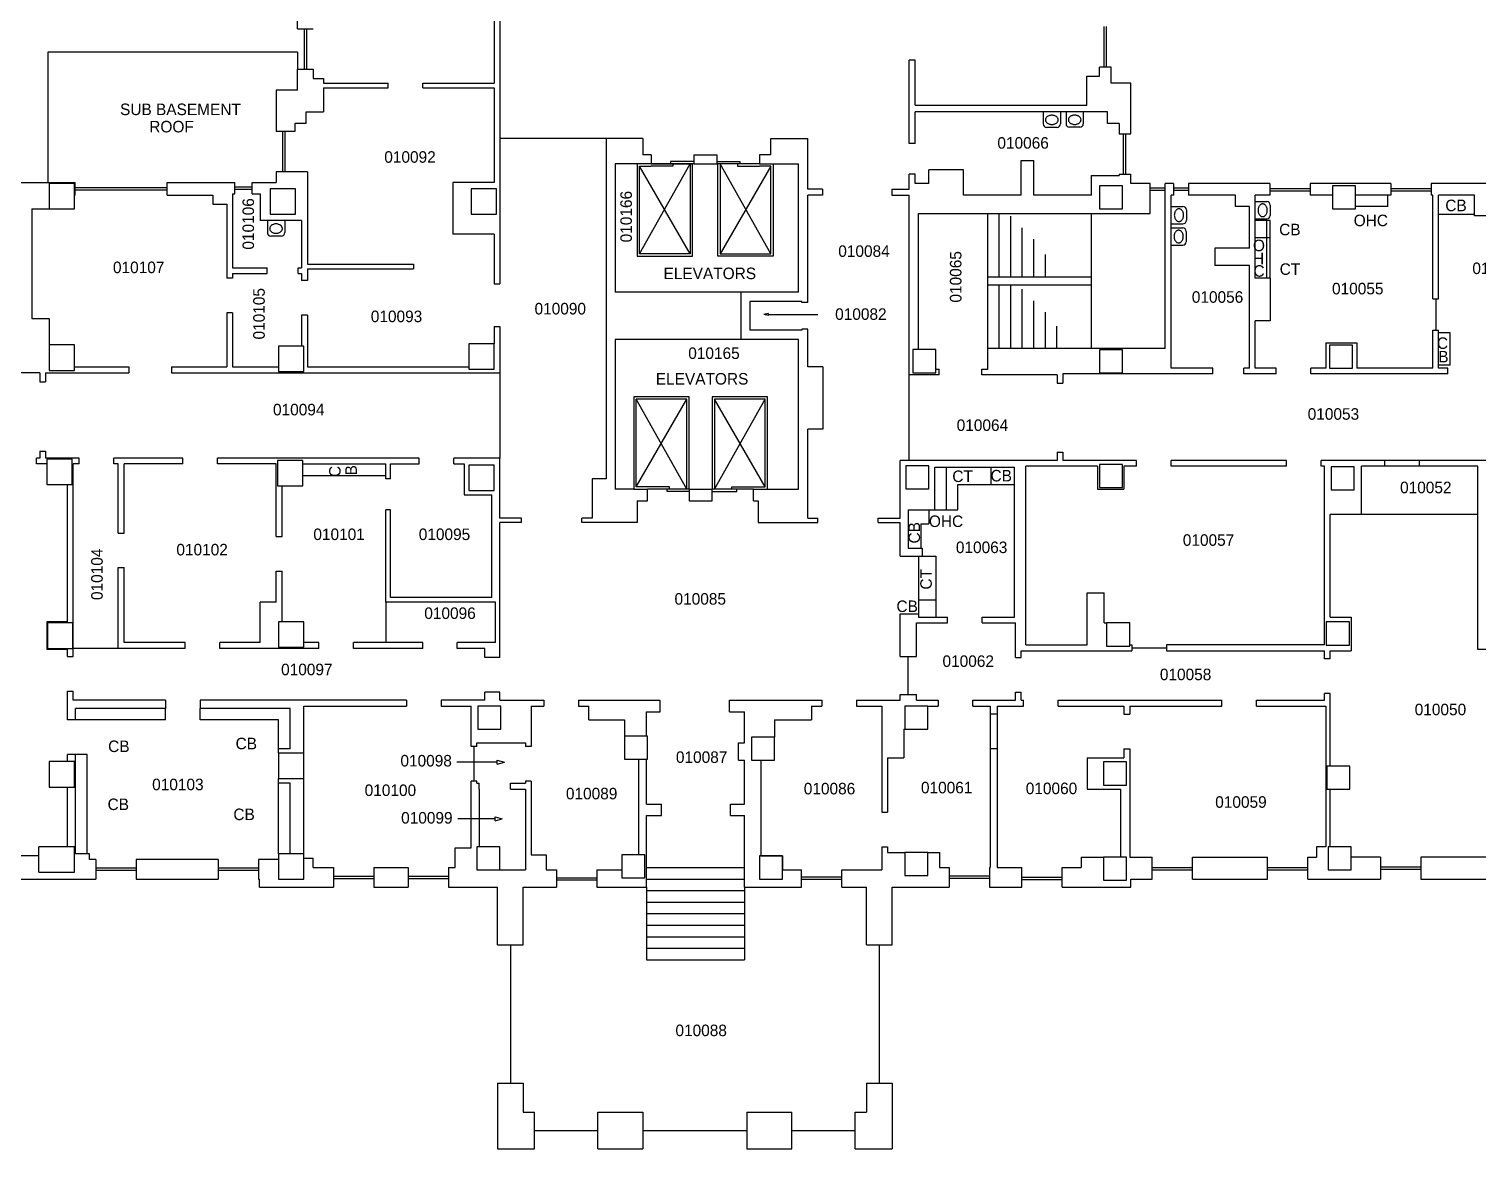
# Model space of a CAD drawing. Extents: x -572 to 188, y -99 to 441.
# Drawn here: x -267.4 to -141.7, y 94.3 to 191.4 of the extents above; entities that cross this region are included whole.
import ezdxf
from ezdxf.enums import TextEntityAlignment as Align

# ---------------------------------------------------------------- set-up
doc = ezdxf.new("R2010")
doc.units = 0
doc.linetypes.add('HIDDEN', pattern=[0])
for name, color, linetype in [('1', 7, 'CONTINUOUS'), ('15', 7, 'CONTINUOUS'), ('2', 7, 'CONTINUOUS'), ('25', 7, 'CONTINUOUS'), ('26', 7, 'CONTINUOUS'), ('27', 7, 'CONTINUOUS'), ('28', 7, 'CONTINUOUS'), ('3', 7, 'CONTINUOUS'), ('4', 7, 'CONTINUOUS'), ('61', 7, 'CONTINUOUS')]:
    doc.layers.add(name, color=color, linetype=linetype)

msp = doc.modelspace()

# ---------------------------------------------------------------- linework, layer by layer
at = {"layer": '1', "color": 0, "linetype": 'CONTINUOUS'}
for p, q in [((-244.09, 191.36), (-244.09, 194.7)), ((-244.09, 191.36), (-242.73, 191.36)), ((-244.09, 187.86), (-242.73, 187.86)), ((-244.09, 186.06), (-244.09, 187.86)), ((-242.73, 187.86), (-242.73, 187.06)), ((-175.63, 187.26), (-174.53, 187.26)), ((-175.63, 184.76), (-175.63, 187.26)), ((-174.53, 187.26), (-174.53, 188.06)), ((-173.53, 188.06), (-174.53, 188.06)), ((-173.53, 186.66), (-173.53, 188.06)), ((-244.09, 186.06), (-245.93, 186.06)), ((-245.93, 186.06), (-245.93, 182.46)), ((-171.83, 186.66), (-173.53, 186.66)), ((-171.83, 182.26), (-171.83, 186.66)), ((-243.33, 183.16), (-243.33, 184.16)), ((-173.83, 184.16), (-175.63, 184.16)), ((-173.83, 183.16), (-173.83, 184.16)), ((-244.33, 182.46), (-245.93, 182.46)), ((-244.33, 183.16), (-244.33, 182.46)), ((-243.33, 183.16), (-244.33, 183.16)), ((-172.83, 183.16), (-173.83, 183.16)), ((-172.83, 183.16), (-172.83, 182.26)), ((-172.83, 182.26), (-171.83, 182.26)), ((-244.93, 178.96), (-245.93, 178.96)), ((-245.93, 178.96), (-245.93, 178.06)), ((-172.83, 178.76), (-171.83, 178.76)), ((-172.83, 178.76), (-172.83, 178.66)), ((-171.83, 177.96), (-171.83, 178.76)), ((-268.38, 178.06), (-263.38, 178.06)), ((-263.38, 176.96), (-263.38, 178.06)), ((-255.38, 176.96), (-255.38, 178.06)), ((-255.38, 178.06), (-249.53, 178.06)), ((-249.53, 177.06), (-249.53, 178.06)), ((-248.03, 177.06), (-248.03, 178.06)), ((-248.03, 178.06), (-245.93, 178.06)), ((-170.13, 177.96), (-171.83, 177.96)), ((-170.13, 175.36), (-170.13, 177.96)), ((-168.83, 176.96), (-168.83, 177.96)), ((-168.13, 177.96), (-168.83, 177.96)), ((-168.13, 177.96), (-168.13, 176.96)), ((-166.83, 177.96), (-166.83, 176.96)), ((-159.78, 177.96), (-166.83, 177.96)), ((-159.78, 177.96), (-159.78, 176.96)), ((-156.28, 177.96), (-156.28, 176.96)), ((-149.28, 177.96), (-156.28, 177.96)), ((-149.28, 177.96), (-149.28, 176.96)), ((-145.78, 177.96), (-145.78, 176.96)), ((-139.03, 177.96), (-145.78, 177.96)), ((-263.43, 176.96), (-263.38, 176.96)), ((-255.38, 176.96), (-251.43, 176.96)), ((-249.73, 177.06), (-249.53, 177.06)), ((-248.03, 177.06), (-247.33, 177.06)), ((-168.13, 176.96), (-168.33, 176.96)), ((-162.73, 176.96), (-166.83, 176.96)), ((-159.78, 176.96), (-161.03, 176.96)), ((-154.33, 176.96), (-156.28, 176.96)), ((-149.28, 176.96), (-152.33, 176.96)), ((-145.63, 176.96), (-145.78, 176.96)), ((-142.03, 176.96), (-145.13, 176.96)), ((-172.83, 175.36), (-170.13, 175.36)), ((-214.53, 124.16), (-214.53, 119.76)), ((-213.83, 124.16), (-212.53, 124.16)), ((-213.83, 123.16), (-212.53, 123.16)), ((-213.83, 116.96), (-213.83, 123.16)), ((-212.53, 123.16), (-212.53, 124.16)), ((-206.53, 124.16), (-205.33, 124.16)), ((-206.53, 123.16), (-206.53, 124.16)), ((-206.53, 123.16), (-205.33, 123.16)), ((-205.33, 116.96), (-205.33, 123.16)), ((-203.92, 124.16), (-203.92, 119.66)), ((-266.53, 119.66), (-268.28, 119.66)), ((-262.13, 119.86), (-263.33, 119.86)), ((-262.13, 119.36), (-262.13, 119.86)), ((-243.53, 119.46), (-242.73, 119.46)), ((-242.73, 118.66), (-242.73, 119.46)), ((-176.12, 119.56), (-174.2, 119.56)), ((-176.12, 119.56), (-176.12, 118.66)), ((-171.92, 119.56), (-169.97, 119.56)), ((-169.97, 117.66), (-169.97, 119.56)), ((-166.47, 119.56), (-159.97, 119.56)), ((-166.47, 117.66), (-166.47, 119.56)), ((-159.97, 117.66), (-159.97, 119.56)), ((-156.47, 119.56), (-155.72, 119.56)), ((-156.47, 117.66), (-156.47, 119.56)), ((-150.17, 119.56), (-152.72, 119.56)), ((-150.17, 119.56), (-150.17, 117.66)), ((-146.67, 119.56), (-146.67, 117.66)), ((-140.17, 119.56), (-146.67, 119.56)), ((-261.58, 119.36), (-262.13, 119.36)), ((-261.58, 119.36), (-261.58, 117.66)), ((-250.98, 119.36), (-258.08, 119.36)), ((-258.08, 119.36), (-258.08, 117.66)), ((-250.98, 119.36), (-250.98, 117.66)), ((-245.73, 119.36), (-247.48, 119.36)), ((-247.48, 119.36), (-247.48, 117.66)), ((-242.73, 118.66), (-240.98, 118.66)), ((-240.98, 118.66), (-240.98, 116.96)), ((-237.48, 118.66), (-237.48, 116.96)), ((-237.48, 118.66), (-234.48, 118.66)), ((-234.48, 118.66), (-234.48, 116.96)), ((-230.98, 118.66), (-230.98, 116.96)), ((-230.98, 118.66), (-230.43, 118.66)), ((-226.53, 118.46), (-224.33, 118.46)), ((-222.53, 118.46), (-221.62, 118.46)), ((-221.62, 118.46), (-221.62, 116.96)), ((-218.12, 118.46), (-215.96, 118.46)), ((-218.12, 118.46), (-218.12, 116.96)), ((-202.02, 118.46), (-200.38, 118.46)), ((-200.38, 116.96), (-200.38, 118.46)), ((-196.88, 118.46), (-193.42, 118.46)), ((-196.88, 116.96), (-196.88, 118.46)), ((-187.58, 118.66), (-187.58, 116.96)), ((-184.08, 118.66), (-184.08, 116.96)), ((-184.08, 118.66), (-184.02, 118.66)), ((-183.42, 118.66), (-181.27, 118.66)), ((-181.27, 116.96), (-181.27, 118.66)), ((-177.77, 116.96), (-177.77, 118.66)), ((-177.77, 118.66), (-176.12, 118.66)), ((-268.28, 117.66), (-261.58, 117.66)), ((-258.08, 117.66), (-250.98, 117.66)), ((-247.48, 117.66), (-247.38, 117.66)), ((-247.38, 116.96), (-247.38, 117.66)), ((-247.38, 116.96), (-240.98, 116.96)), ((-237.48, 116.96), (-234.48, 116.96)), ((-230.98, 116.96), (-226.73, 116.96)), ((-224.53, 116.96), (-221.62, 116.96)), ((-218.12, 116.96), (-213.83, 116.96)), ((-205.33, 116.96), (-200.38, 116.96)), ((-196.88, 116.96), (-194.73, 116.96)), ((-192.53, 116.96), (-187.58, 116.96)), ((-184.08, 116.96), (-181.27, 116.96)), ((-177.77, 116.96), (-171.83, 116.96)), ((-171.83, 116.96), (-171.83, 117.66)), ((-171.83, 117.66), (-169.97, 117.66)), ((-166.47, 117.66), (-159.97, 117.66)), ((-156.47, 117.66), (-150.17, 117.66)), ((-146.67, 117.66), (-140.17, 117.66))]:
    msp.add_line(p, q, dxfattribs=at)
at = {"layer": '15', "color": 0, "linetype": 'CONTINUOUS'}
for p, q in [((-217.33, 181.86), (-217.33, 152.36)), ((-214.13, 181.86), (-217.33, 181.86)), ((-214.13, 181.86), (-214.13, 180.46)), ((-203.03, 181.86), (-199.83, 181.86)), ((-203.03, 180.46), (-203.03, 181.86)), ((-199.83, 177.46), (-199.83, 181.86)), ((-213.43, 180.46), (-214.13, 180.46)), ((-213.43, 180.46), (-213.43, 179.66)), ((-209.73, 180.46), (-209.73, 179.66)), ((-209.73, 180.46), (-207.73, 180.46)), ((-207.73, 180.46), (-207.73, 179.66)), ((-203.03, 180.46), (-204.03, 180.46)), ((-204.03, 180.46), (-204.03, 179.66)), ((-216.53, 179.66), (-216.53, 168.54)), ((-214.63, 179.66), (-216.53, 179.66)), ((-209.73, 179.66), (-207.73, 179.66)), ((-202.83, 179.66), (-200.63, 179.66)), ((-200.63, 168.54), (-200.63, 179.66)), ((-175.24, 178.66), (-172.83, 178.66)), ((-175.24, 176.96), (-175.24, 178.66)), ((-189.33, 177.96), (-190.53, 177.96)), ((-199.83, 167.64), (-199.83, 176.96)), ((-191.03, 161.36), (-191.03, 176.96)), ((-181.33, 176.96), (-186.33, 176.96)), ((-175.24, 176.96), (-180.23, 176.96)), ((-168.83, 163.66), (-168.83, 176.96)), ((-168.33, 161.96), (-168.33, 176.96)), ((-190.23, 163.56), (-190.23, 175.36)), ((-190.23, 175.36), (-172.83, 175.36)), ((-200.63, 168.54), (-216.53, 168.54)), ((-205.65, 168.54), (-205.65, 164.44)), ((-204.85, 167.74), (-204.85, 165.24)), ((-200.35, 167.74), (-204.85, 167.74)), ((-200.35, 167.64), (-200.35, 167.74)), ((-199.83, 167.64), (-200.35, 167.64)), ((-200.35, 165.24), (-204.85, 165.24)), ((-199.83, 165.34), (-200.35, 165.34)), ((-200.35, 165.34), (-200.35, 165.24)), ((-199.83, 162.06), (-199.83, 165.34)), ((-200.63, 164.44), (-216.53, 164.44)), ((-216.53, 164.44), (-216.53, 151.46)), ((-200.63, 151.46), (-200.63, 164.44)), ((-184.23, 161.86), (-184.23, 163.66)), ((-168.83, 163.66), (-184.23, 163.66)), ((-198.53, 162.06), (-199.83, 162.06)), ((-198.53, 162.06), (-198.53, 156.66)), ((-188.43, 161.36), (-191.03, 161.36)), ((-188.73, 161.86), (-188.43, 161.86)), ((-188.43, 161.36), (-188.43, 161.86)), ((-184.73, 161.86), (-184.23, 161.86)), ((-184.73, 161.36), (-184.73, 161.86)), ((-178.22, 161.36), (-184.73, 161.36)), ((-168.33, 161.46), (-177.72, 161.46)), ((-198.53, 156.66), (-199.83, 156.66)), ((-199.83, 148.96), (-199.83, 156.66)), ((-218.53, 152.36), (-218.53, 148.96)), ((-217.33, 152.36), (-218.53, 152.36)), ((-214.93, 151.46), (-216.53, 151.46)), ((-213.73, 150.46), (-213.73, 151.46)), ((-210.13, 151.46), (-210.13, 150.46)), ((-210.13, 151.46), (-208.13, 151.46)), ((-208.13, 150.46), (-208.13, 151.46)), ((-204.53, 150.46), (-204.53, 151.46)), ((-203.33, 151.46), (-200.63, 151.46)), ((-214.63, 150.46), (-213.73, 150.46)), ((-214.63, 150.46), (-214.63, 148.56)), ((-210.13, 150.46), (-208.13, 150.46)), ((-204.53, 150.46), (-204.13, 150.46)), ((-204.13, 150.46), (-204.13, 148.56)), ((-214.63, 148.56), (-218.53, 148.56)), ((-204.13, 148.56), (-199.83, 148.56))]:
    msp.add_line(p, q, dxfattribs=at)
at = {"layer": '2', "color": 0, "linetype": 'CONTINUOUS'}
for p, q in [((-263.42, 120.46), (-266.53, 120.46)), ((-266.53, 118.25), (-266.53, 120.46)), ((-263.42, 118.25), (-263.42, 120.46)), ((-203.92, 119.66), (-202.02, 119.66)), ((-202.02, 119.66), (-202.02, 118.46)), ((-266.53, 118.25), (-263.42, 118.25)), ((-226.73, 111.96), (-226.73, 116.96)), ((-224.53, 111.96), (-224.53, 116.96)), ((-194.73, 111.96), (-194.73, 116.96)), ((-192.53, 111.96), (-192.53, 116.96)), ((-226.73, 111.96), (-224.53, 111.96)), ((-194.73, 111.96), (-192.53, 111.96)), ((-226.73, 99.96), (-224.53, 99.96)), ((-226.73, 99.96), (-226.73, 94.26)), ((-224.53, 99.96), (-224.53, 97.46)), ((-194.73, 99.96), (-192.53, 99.96)), ((-194.73, 99.96), (-194.73, 97.46)), ((-192.53, 99.96), (-192.53, 94.26)), ((-224.53, 97.46), (-223.53, 97.46)), ((-223.53, 94.26), (-223.53, 97.46)), ((-218.03, 94.26), (-218.03, 97.46)), ((-218.03, 97.46), (-214.13, 97.46)), ((-214.13, 97.46), (-214.13, 94.26)), ((-205.13, 97.46), (-205.13, 94.26)), ((-205.13, 97.46), (-201.23, 97.46)), ((-201.23, 94.26), (-201.23, 97.46)), ((-195.73, 94.26), (-195.73, 97.46)), ((-195.73, 97.46), (-194.73, 97.46)), ((-226.73, 94.26), (-223.53, 94.26)), ((-218.03, 94.26), (-214.13, 94.26)), ((-205.13, 94.26), (-201.23, 94.26)), ((-195.73, 94.26), (-192.53, 94.26))]:
    msp.add_line(p, q, dxfattribs=at)
for points in [[(-263.43, 177.96), (-265.63, 177.96), (-265.63, 175.76), (-263.43, 175.76), (-263.43, 177.96)], [(-244.27, 177.49), (-246.47, 177.49), (-246.47, 175.29), (-244.27, 175.29), (-244.27, 177.49)], [(-226.83, 177.49), (-229.03, 177.49), (-229.03, 175.29), (-226.83, 175.29), (-226.83, 177.49)], [(-172.55, 175.77), (-172.55, 177.77), (-174.55, 177.77), (-174.55, 175.77), (-172.55, 175.77)], [(-152.33, 175.76), (-152.33, 177.76), (-154.33, 177.76), (-154.33, 175.76), (-152.33, 175.76)], [(-263.43, 163.96), (-265.63, 163.96), (-265.63, 161.76), (-263.43, 161.76), (-263.43, 163.96)], [(-243.53, 163.86), (-245.73, 163.86), (-245.73, 161.66), (-243.53, 161.66), (-243.53, 163.86)], [(-227.03, 164.06), (-229.23, 164.06), (-229.23, 161.86), (-227.03, 161.86), (-227.03, 164.06)], [(-188.73, 161.56), (-188.73, 163.56), (-190.73, 163.56), (-190.73, 161.56), (-188.73, 161.56)], [(-172.55, 161.55), (-172.55, 163.55), (-174.55, 163.55), (-174.55, 161.55), (-172.55, 161.55)], [(-152.59, 161.95), (-152.59, 163.95), (-154.59, 163.95), (-154.59, 161.95), (-152.59, 161.95)], [(-263.63, 154.06), (-265.83, 154.06), (-265.83, 151.86), (-263.63, 151.86), (-263.63, 154.06)], [(-243.63, 153.96), (-245.83, 153.96), (-245.83, 151.76), (-243.63, 151.76), (-243.63, 153.96)], [(-227.03, 153.54), (-229.23, 153.54), (-229.23, 151.34), (-227.03, 151.34), (-227.03, 153.54)], [(-189.33, 151.48), (-189.33, 153.48), (-191.33, 153.48), (-191.33, 151.48), (-189.33, 151.48)], [(-172.55, 151.61), (-172.55, 153.61), (-174.55, 153.61), (-174.55, 151.61), (-172.55, 151.61)], [(-152.46, 151.41), (-152.46, 153.41), (-154.46, 153.41), (-154.46, 151.41), (-152.46, 151.41)], [(-263.57, 139.86), (-265.77, 139.86), (-265.77, 137.66), (-263.57, 137.66), (-263.57, 139.86)], [(-243.53, 139.96), (-245.73, 139.96), (-245.73, 137.76), (-243.53, 137.76), (-243.53, 139.96)], [(-171.92, 137.86), (-171.92, 139.86), (-173.92, 139.86), (-173.92, 137.86), (-171.92, 137.86)], [(-152.87, 137.95), (-152.87, 139.95), (-154.87, 139.95), (-154.87, 137.95), (-152.87, 137.95)], [(-226.45, 130.66), (-226.45, 132.66), (-228.45, 132.66), (-228.45, 130.66), (-226.45, 130.66)], [(-189.42, 130.66), (-189.42, 132.66), (-191.42, 132.66), (-191.42, 130.66), (-189.42, 130.66)], [(-213.73, 128.06), (-213.73, 130.06), (-215.73, 130.06), (-215.73, 128.06), (-213.73, 128.06)], [(-202.72, 127.96), (-202.72, 129.96), (-204.72, 129.96), (-204.72, 127.96), (-202.72, 127.96)], [(-243.53, 128.58), (-245.73, 128.58), (-245.73, 126.38), (-243.53, 126.38), (-243.53, 128.58)], [(-263.42, 127.84), (-265.62, 127.84), (-265.62, 125.64), (-263.42, 125.64), (-263.42, 127.84)], [(-172.2, 125.81), (-172.2, 127.81), (-174.2, 127.81), (-174.2, 125.81), (-172.2, 125.81)], [(-152.82, 125.46), (-152.82, 127.46), (-154.82, 127.46), (-154.82, 125.46), (-152.82, 125.46)], [(-243.53, 119.86), (-245.73, 119.86), (-245.73, 117.66), (-243.53, 117.66), (-243.53, 119.86)], [(-226.53, 118.46), (-226.53, 120.46), (-228.53, 120.46), (-228.53, 118.46), (-226.53, 118.46)], [(-213.96, 117.76), (-213.96, 119.76), (-215.96, 119.76), (-215.96, 117.76), (-213.96, 117.76)], [(-202.02, 117.66), (-202.02, 119.66), (-204.02, 119.66), (-204.02, 117.66), (-202.02, 117.66)], [(-189.42, 117.96), (-189.42, 119.96), (-191.42, 119.96), (-191.42, 117.96), (-189.42, 117.96)], [(-172.2, 117.56), (-172.2, 119.56), (-174.2, 119.56), (-174.2, 117.56), (-172.2, 117.56)], [(-152.72, 118.46), (-152.72, 120.46), (-154.72, 120.46), (-154.72, 118.46), (-152.72, 118.46)]]:
    msp.add_lwpolyline(points, dxfattribs=at)
at = {"layer": '25', "color": 0, "linetype": 'CONTINUOUS'}
for p, q in [((-244.09, 189.36), (-265.73, 189.36)), ((-265.73, 189.36), (-265.73, 178.06)), ((-244.09, 189.36), (-244.09, 187.86)), ((-179.42, 184.16), (-179.42, 183.13)), ((-177.92, 184.16), (-177.92, 183.13)), ((-177.44, 184.16), (-177.44, 183.14)), ((-175.94, 184.16), (-175.94, 183.14)), ((-178.22, 182.83), (-179.12, 182.83)), ((-176.24, 182.84), (-177.14, 182.84)), ((-168.33, 175.97), (-167.3, 175.97)), ((-161.03, 176.39), (-160.04, 176.39)), ((-159.74, 176.09), (-159.74, 175.19)), ((-149.53, 175.96), (-152.33, 175.96)), ((-149.53, 175.96), (-149.53, 176.96)), ((-246.7, 174.76), (-246.7, 173.7)), ((-245.2, 174.76), (-245.2, 173.7)), ((-167, 175.67), (-167, 174.77)), ((-161.03, 174.89), (-160.04, 174.89)), ((-159.73, 174.76), (-161.03, 174.76)), ((-160.03, 169.76), (-160.03, 174.76)), ((-159.73, 169.76), (-159.73, 174.76)), ((-142.03, 175.26), (-145.13, 175.26)), ((-168.33, 174.47), (-167.3, 174.47)), ((-168.33, 174.12), (-167.32, 174.12)), ((-167.02, 173.81), (-167.02, 172.91)), ((-245.5, 173.4), (-246.4, 173.4)), ((-168.33, 172.62), (-167.32, 172.62)), ((-159.73, 173.26), (-161.03, 173.26)), ((-144.13, 165.01), (-145.13, 165.01)), ((-144.13, 162.21), (-144.13, 165.01)), ((-144.13, 162.21), (-145.13, 162.21)), ((-187.82, 149.66), (-187.82, 153.36)), ((-183.92, 151.86), (-183.92, 153.36)), ((-243.63, 152.66), (-236.43, 152.66)), ((-186.82, 149.66), (-186.82, 151.86)), ((-186.82, 151.86), (-181.92, 151.86)), ((-189.33, 149.66), (-189.33, 148.46)), ((-188.82, 149.66), (-186.82, 149.66)), ((-190.03, 148.46), (-190.03, 146.36)), ((-190.03, 148.46), (-189.33, 148.46)), ((-190.23, 145.66), (-190.23, 140.36)), ((-189.93, 145.66), (-188.73, 145.66)), ((-188.73, 145.66), (-188.73, 140.36)), ((-190.23, 141.86), (-188.73, 141.86)), ((-255.53, 131.46), (-255.53, 132.46)), ((-252.53, 131.46), (-252.53, 132.46)), ((-255.53, 131.46), (-263.33, 131.46)), ((-245.73, 131.46), (-252.53, 131.46)), ((-245.73, 128.96), (-245.73, 131.46)), ((-263.33, 119.86), (-263.33, 128.46)), ((-262.33, 128.46), (-263.33, 128.46)), ((-262.33, 119.86), (-262.33, 128.46)), ((-245.73, 119.86), (-245.73, 125.96))]:
    msp.add_line(p, q, dxfattribs=at)
for points in [[(-178.12, 183.48, 0.066843), (-178.13, 183.56, 0.062769), (-178.16, 183.63, 0.056398), (-178.21, 183.7, 0.049772), (-178.28, 183.76, 0.044142), (-178.36, 183.81, 0.039957), (-178.46, 183.85, 0.03725), (-178.56, 183.87, 0.035932), (-178.67, 183.88, 0.035932), (-178.78, 183.87, 0.03725), (-178.88, 183.85, 0.039957), (-178.98, 183.81, 0.044142), (-179.06, 183.76, 0.049772), (-179.13, 183.7, 0.056398), (-179.18, 183.63, 0.062769), (-179.21, 183.56, 0.066843), (-179.22, 183.48, 0.066843), (-179.21, 183.4, 0.062769), (-179.18, 183.33, 0.056398), (-179.13, 183.26, 0.049772), (-179.06, 183.2, 0.044142), (-178.98, 183.15, 0.039957), (-178.88, 183.11, 0.03725), (-178.78, 183.09, 0.035932), (-178.67, 183.08, 0.035932), (-178.56, 183.09, 0.03725), (-178.46, 183.11, 0.039957), (-178.36, 183.15, 0.044142), (-178.28, 183.2, 0.049772), (-178.21, 183.26, 0.056398), (-178.16, 183.33, 0.062769), (-178.13, 183.4, 0.066843)], [(-176.14, 183.49, 0.066843), (-176.15, 183.56, 0.062769), (-176.18, 183.64, 0.056398), (-176.24, 183.71, 0.049772), (-176.3, 183.77, 0.044142), (-176.39, 183.82, 0.039957), (-176.48, 183.85, 0.03725), (-176.59, 183.88, 0.035932), (-176.69, 183.89, 0.035932), (-176.8, 183.88, 0.03725), (-176.9, 183.85, 0.039957), (-177, 183.82, 0.044142), (-177.08, 183.77, 0.049772), (-177.15, 183.71, 0.056398), (-177.2, 183.64, 0.062769), (-177.23, 183.56, 0.066843), (-177.24, 183.49, 0.066843), (-177.23, 183.41, 0.062769), (-177.2, 183.33, 0.056398), (-177.15, 183.26, 0.049772), (-177.08, 183.2, 0.044142), (-177, 183.15, 0.039957), (-176.9, 183.12, 0.03725), (-176.8, 183.09, 0.035932), (-176.69, 183.09, 0.035932), (-176.59, 183.09, 0.03725), (-176.48, 183.12, 0.039957), (-176.39, 183.15, 0.044142), (-176.3, 183.2, 0.049772), (-176.24, 183.26, 0.056398), (-176.18, 183.33, 0.062769), (-176.15, 183.41, 0.066843)], [(-160.39, 176.19, 0.066843), (-160.47, 176.18, 0.062769), (-160.54, 176.15, 0.056398), (-160.61, 176.1, 0.049772), (-160.67, 176.03, 0.044142), (-160.72, 175.95, 0.039957), (-160.76, 175.85, 0.03725), (-160.78, 175.75, 0.035932), (-160.79, 175.64, 0.035932), (-160.78, 175.53, 0.03725), (-160.76, 175.43, 0.039957), (-160.72, 175.34, 0.044142), (-160.67, 175.25, 0.049772), (-160.61, 175.18, 0.056398), (-160.54, 175.13, 0.062769), (-160.47, 175.1, 0.066843), (-160.39, 175.09, 0.066843), (-160.31, 175.1, 0.062769), (-160.23, 175.13, 0.056398), (-160.16, 175.18, 0.049772), (-160.1, 175.25, 0.044142), (-160.05, 175.34, 0.039957), (-160.02, 175.43, 0.03725), (-159.99, 175.53, 0.035932), (-159.99, 175.64, 0.035932), (-159.99, 175.75, 0.03725), (-160.02, 175.85, 0.039957), (-160.05, 175.95, 0.044142), (-160.1, 176.03, 0.049772), (-160.16, 176.1, 0.056398), (-160.23, 176.15, 0.062769), (-160.31, 176.18, 0.066843)], [(-167.65, 175.77, 0.066843), (-167.72, 175.76, 0.062769), (-167.8, 175.73, 0.056398), (-167.87, 175.67, 0.049772), (-167.93, 175.61, 0.044142), (-167.98, 175.52, 0.039957), (-168.01, 175.43, 0.03725), (-168.04, 175.32, 0.035932), (-168.05, 175.22, 0.035932), (-168.04, 175.11, 0.03725), (-168.01, 175.01, 0.039957), (-167.98, 174.91, 0.044142), (-167.93, 174.83, 0.049772), (-167.87, 174.76, 0.056398), (-167.8, 174.71, 0.062769), (-167.72, 174.68, 0.066843), (-167.65, 174.67, 0.066843), (-167.57, 174.68, 0.062769), (-167.49, 174.71, 0.056398), (-167.42, 174.76, 0.049772), (-167.36, 174.83, 0.044142), (-167.31, 174.91, 0.039957), (-167.28, 175.01, 0.03725), (-167.25, 175.11, 0.035932), (-167.25, 175.22, 0.035932), (-167.25, 175.32, 0.03725), (-167.28, 175.43, 0.039957), (-167.31, 175.52, 0.044142), (-167.36, 175.61, 0.049772), (-167.42, 175.67, 0.056398), (-167.49, 175.73, 0.062769), (-167.57, 175.76, 0.066843)], [(-245.4, 174.05, 0.066843), (-245.41, 174.13, 0.062769), (-245.44, 174.21, 0.056398), (-245.49, 174.28, 0.049772), (-245.56, 174.34, 0.044142), (-245.65, 174.39, 0.039957), (-245.74, 174.42, 0.03725), (-245.84, 174.45, 0.035932), (-245.95, 174.45, 0.035932), (-246.06, 174.45, 0.03725), (-246.16, 174.42, 0.039957), (-246.26, 174.39, 0.044142), (-246.34, 174.34, 0.049772), (-246.41, 174.28, 0.056398), (-246.46, 174.21, 0.062769), (-246.49, 174.13, 0.066843), (-246.5, 174.05, 0.066843), (-246.49, 173.98, 0.062769), (-246.46, 173.9, 0.056398), (-246.41, 173.83, 0.049772), (-246.34, 173.77, 0.044142), (-246.26, 173.72, 0.039957), (-246.16, 173.68, 0.03725), (-246.06, 173.66, 0.035932), (-245.95, 173.65, 0.035932), (-245.84, 173.66, 0.03725), (-245.74, 173.68, 0.039957), (-245.65, 173.72, 0.044142), (-245.56, 173.77, 0.049772), (-245.49, 173.83, 0.056398), (-245.44, 173.9, 0.062769), (-245.41, 173.98, 0.066843)], [(-167.67, 173.91, 0.066843), (-167.75, 173.9, 0.062769), (-167.83, 173.87, 0.056398), (-167.9, 173.82, 0.049772), (-167.96, 173.75, 0.044142), (-168.01, 173.67, 0.039957), (-168.04, 173.58, 0.03725), (-168.07, 173.47, 0.035932), (-168.07, 173.37, 0.035932), (-168.07, 173.26, 0.03725), (-168.04, 173.15, 0.039957), (-168.01, 173.06, 0.044142), (-167.96, 172.98, 0.049772), (-167.9, 172.91, 0.056398), (-167.83, 172.86, 0.062769), (-167.75, 172.83, 0.066843), (-167.67, 172.81, 0.066843), (-167.6, 172.83, 0.062769), (-167.52, 172.86, 0.056398), (-167.45, 172.91, 0.049772), (-167.39, 172.98, 0.044142), (-167.34, 173.06, 0.039957), (-167.31, 173.15, 0.03725), (-167.28, 173.26, 0.035932), (-167.27, 173.37, 0.035932), (-167.28, 173.47, 0.03725), (-167.31, 173.58, 0.039957), (-167.34, 173.67, 0.044142), (-167.39, 173.75, 0.049772), (-167.45, 173.82, 0.056398), (-167.52, 173.87, 0.062769), (-167.6, 173.9, 0.066843)]]:
    msp.add_lwpolyline(points, format="xyb", close=True, dxfattribs=at)
for centre, start, end in [((-179.12, 183.13), 180, 270), ((-178.22, 183.13), 270, 360), ((-177.14, 183.14), 180, 270), ((-176.24, 183.14), 270, 360), ((-167.3, 175.67), 360, 90), ((-160.04, 176.09), 360, 90), ((-167.3, 174.77), 270, 360), ((-160.04, 175.19), 270, 360), ((-246.4, 173.7), 180, 270), ((-245.5, 173.7), 270, 360), ((-167.32, 173.81), 360, 90), ((-167.32, 172.91), 270, 360)]:
    msp.add_arc(centre, 0.3, start, end, dxfattribs=at)
at = {"layer": '26', "color": 0, "linetype": 'CONTINUOUS'}
for p, q in [((-209.73, 179.86), (-211.73, 179.86)), ((-211.73, 179.86), (-211.73, 179.66)), ((-207.73, 179.86), (-205.73, 179.86)), ((-205.73, 179.86), (-205.73, 179.66)), ((-213.43, 179.66), (-209.83, 179.66)), ((-211.53, 179.46), (-213.43, 179.46)), ((-211.53, 179.66), (-211.53, 179.46)), ((-204.03, 179.66), (-207.63, 179.66)), ((-205.93, 179.66), (-205.93, 179.46)), ((-205.93, 179.46), (-204.03, 179.46)), ((-184.23, 169.16), (-184.23, 175.36)), ((-183.23, 169.86), (-183.23, 175.36)), ((-182.23, 169.86), (-182.23, 175.13)), ((-175.23, 169.16), (-175.23, 175.36)), ((-181.23, 169.86), (-181.23, 174.13)), ((-161.53, 172.36), (-164.53, 172.36)), ((-179.23, 169.86), (-179.23, 171.8)), ((-161.53, 170.86), (-164.53, 170.86)), ((-184.23, 163.66), (-184.23, 169.16)), ((-183.23, 163.66), (-183.23, 169.16)), ((-182.23, 163.66), (-182.23, 169.16)), ((-181.23, 163.66), (-181.23, 168.8)), ((-175.23, 163.66), (-175.23, 169.16)), ((-180.23, 163.66), (-180.23, 167.8)), ((-179.23, 163.66), (-179.23, 166.8)), ((-178.22, 161.36), (-178.22, 160.66)), ((-177.72, 161.46), (-177.72, 160.66)), ((-162.02, 161.46), (-162.02, 161.96)), ((-159.22, 161.46), (-159.22, 161.96)), ((-156.22, 161.46), (-156.22, 161.96)), ((-144.32, 161.46), (-144.32, 161.96)), ((-178.22, 154.66), (-178.22, 153.96)), ((-177.72, 154.66), (-177.72, 153.96)), ((-191.82, 148.96), (-191.82, 153.96)), ((-181.92, 140.36), (-181.92, 153.36)), ((-180.92, 137.96), (-180.92, 153.46)), ((-171.32, 153.46), (-171.32, 153.96)), ((-168.32, 153.46), (-168.32, 153.96)), ((-158.32, 153.46), (-158.32, 153.96)), ((-155.32, 153.46), (-155.32, 153.96)), ((-155.02, 137.96), (-155.02, 153.46)), ((-141.72, 137.56), (-141.72, 153.46)), ((-211.83, 151.66), (-213.73, 151.66)), ((-210.13, 151.46), (-213.73, 151.46)), ((-212.03, 151.26), (-212.03, 151.46)), ((-210.13, 151.26), (-212.03, 151.26)), ((-211.83, 151.46), (-211.83, 151.66)), ((-204.53, 151.46), (-208.13, 151.46)), ((-208.13, 151.26), (-206.23, 151.26)), ((-206.43, 151.46), (-206.43, 151.66)), ((-206.43, 151.66), (-204.53, 151.66)), ((-205.98, 151.26), (-205.98, 151.46)), ((-193.72, 148.56), (-193.72, 148.96)), ((-191.82, 145.66), (-191.82, 148.56)), ((-154.52, 140.36), (-154.52, 149.26)), ((-175.62, 142.46), (-174.12, 142.46)), ((-175.62, 137.96), (-175.62, 142.46)), ((-174.12, 139.86), (-174.12, 142.46)), ((-191.82, 136.96), (-191.82, 140.66)), ((-190.42, 136.96), (-190.42, 139.86)), ((-187.72, 139.86), (-187.72, 140.36)), ((-184.72, 139.86), (-184.72, 140.36)), ((-181.82, 136.86), (-181.82, 139.86)), ((-181.32, 136.86), (-181.32, 137.46)), ((-181.32, 137.46), (-171.72, 137.46)), ((-180.92, 137.96), (-175.62, 137.96)), ((-171.92, 137.96), (-171.72, 137.96)), ((-171.72, 137.96), (-171.72, 137.46)), ((-168.72, 137.96), (-168.72, 137.46)), ((-168.72, 137.46), (-155.02, 137.46)), ((-155.02, 136.76), (-155.02, 137.46)), ((-154.52, 136.76), (-154.52, 137.46)), ((-154.52, 136.76), (-155.02, 136.76)), ((-181.82, 133.16), (-181.82, 133.86)), ((-181.32, 133.16), (-181.32, 133.86)), ((-154.52, 133.76), (-155.02, 133.76)), ((-155.02, 133.16), (-155.02, 133.76)), ((-154.52, 127.46), (-154.52, 133.76)), ((-185.52, 132.66), (-185.52, 133.16)), ((-183.42, 131.96), (-184.02, 131.96)), ((-183.42, 132.66), (-181.12, 132.66)), ((-181.32, 133.16), (-181.12, 133.16)), ((-181.12, 132.66), (-181.12, 133.16)), ((-178.12, 132.66), (-178.12, 133.16)), ((-178.12, 133.16), (-163.92, 133.16)), ((-178.12, 132.66), (-172.42, 132.66)), ((-172.42, 131.96), (-171.92, 131.96)), ((-171.92, 132.66), (-163.92, 132.66)), ((-163.92, 132.66), (-163.92, 133.16)), ((-160.92, 132.66), (-160.92, 133.16)), ((-160.92, 133.16), (-155.02, 133.16)), ((-160.92, 132.66), (-154.92, 132.66)), ((-183.42, 128.96), (-184.02, 128.96)), ((-172.42, 128.96), (-171.92, 128.96)), ((-154.52, 120.46), (-154.52, 125.46)), ((-213.83, 118.66), (-205.33, 118.66)), ((-213.83, 117.66), (-205.33, 117.66)), ((-213.83, 116.96), (-213.83, 110.66)), ((-205.33, 116.96), (-205.33, 110.66)), ((-213.83, 116.66), (-205.33, 116.66)), ((-213.83, 115.66), (-205.33, 115.66)), ((-213.83, 114.66), (-205.33, 114.66)), ((-213.83, 113.66), (-205.33, 113.66)), ((-213.83, 112.66), (-205.33, 112.66)), ((-213.83, 111.66), (-205.33, 111.66)), ((-213.83, 110.66), (-205.33, 110.66))]:
    msp.add_line(p, q, dxfattribs=at)
at = {"layer": '27', "color": 0, "linetype": 'CONTINUOUS'}
for p, q in [((-243.49, 187.86), (-243.49, 191.36)), ((-243.29, 187.86), (-243.29, 191.36)), ((-174.13, 188.06), (-174.13, 191.56)), ((-173.93, 188.06), (-173.93, 191.56)), ((-245.36, 178.96), (-245.36, 182.46)), ((-245.16, 178.96), (-245.16, 182.46)), ((-172.45, 178.76), (-172.45, 182.25)), ((-172.25, 178.76), (-172.25, 182.25)), ((-255.38, 177.58), (-263.38, 177.58)), ((-255.38, 177.38), (-263.38, 177.38)), ((-248.03, 177.64), (-249.53, 177.64)), ((-248.03, 177.44), (-249.53, 177.44)), ((-170.13, 177.59), (-168.83, 177.59)), ((-170.13, 177.39), (-168.83, 177.39)), ((-168.13, 177.59), (-166.83, 177.59)), ((-168.13, 177.39), (-166.83, 177.39)), ((-159.78, 177.53), (-156.28, 177.53)), ((-159.78, 177.33), (-156.28, 177.33)), ((-149.28, 177.53), (-145.78, 177.53)), ((-149.28, 177.33), (-145.78, 177.33)), ((-261.58, 118.62), (-258.08, 118.62)), ((-261.58, 118.42), (-258.08, 118.42)), ((-250.98, 118.62), (-247.48, 118.62)), ((-250.98, 118.42), (-247.48, 118.42)), ((-169.97, 118.66), (-166.47, 118.66)), ((-169.97, 118.46), (-166.47, 118.46)), ((-159.97, 118.66), (-156.47, 118.66)), ((-159.97, 118.46), (-156.47, 118.46)), ((-150.17, 118.73), (-146.67, 118.73)), ((-150.17, 118.53), (-146.67, 118.53)), ((-240.98, 117.91), (-237.48, 117.91)), ((-240.98, 117.71), (-237.48, 117.71)), ((-234.48, 117.91), (-230.98, 117.91)), ((-234.48, 117.71), (-230.98, 117.71)), ((-221.62, 117.78), (-218.12, 117.78)), ((-221.62, 117.58), (-218.12, 117.58)), ((-200.38, 117.85), (-196.88, 117.85)), ((-200.38, 117.65), (-196.88, 117.65)), ((-187.58, 117.93), (-184.08, 117.93)), ((-187.58, 117.73), (-184.08, 117.73)), ((-181.27, 117.81), (-177.77, 117.81)), ((-181.27, 117.61), (-177.77, 117.61))]:
    msp.add_line(p, q, dxfattribs=at)
at = {"layer": '28', "color": 0, "linetype": 'CONTINUOUS'}
for p, q in [((-226.53, 208.05), (-226.53, 169.26)), ((-227.03, 192.36), (-227.03, 186.66)), ((-190.53, 188.66), (-191.03, 188.66)), ((-191.03, 181.44), (-191.03, 188.66)), ((-190.53, 184.76), (-190.53, 188.66)), ((-242.73, 187.06), (-241.83, 187.06)), ((-241.83, 187.06), (-241.83, 186.66)), ((-241.83, 186.66), (-236.23, 186.66)), ((-241.83, 186.26), (-236.23, 186.26)), ((-241.83, 186.26), (-241.83, 184.16)), ((-236.23, 186.26), (-236.23, 186.66)), ((-233.23, 186.26), (-233.23, 186.66)), ((-233.23, 186.66), (-227.03, 186.66)), ((-233.23, 186.26), (-227.03, 186.26)), ((-227.03, 186.26), (-227.03, 178.06)), ((-190.53, 184.76), (-175.63, 184.76)), ((-243.33, 184.16), (-241.83, 184.16)), ((-190.53, 181.44), (-190.53, 184.16)), ((-175.63, 184.16), (-190.53, 184.16)), ((-190.53, 181.44), (-191.03, 181.44)), ((-181.33, 179.96), (-180.23, 179.96)), ((-181.33, 176.96), (-181.33, 179.96)), ((-180.23, 176.96), (-180.23, 179.96)), ((-243.23, 178.96), (-244.93, 178.96)), ((-243.23, 178.96), (-243.23, 170.96)), ((-209.73, 179.66), (-213.43, 179.66)), ((-204.03, 179.66), (-207.73, 179.66)), ((-190.53, 178.76), (-191.03, 178.76)), ((-191.03, 177.46), (-191.03, 178.76)), ((-190.53, 177.96), (-190.53, 178.76)), ((-189.33, 177.96), (-189.33, 179.16)), ((-186.33, 179.16), (-189.33, 179.16)), ((-186.33, 176.96), (-186.33, 179.16)), ((-230.63, 178.06), (-230.63, 173.56)), ((-227.03, 178.06), (-230.63, 178.06)), ((-198.56, 177.46), (-199.83, 177.46)), ((-198.56, 177.46), (-198.56, 176.96)), ((-192.56, 177.46), (-192.56, 176.96)), ((-192.56, 177.46), (-191.03, 177.46)), ((-251.43, 176.96), (-251.43, 176.16)), ((-251.43, 176.16), (-250.23, 176.16)), ((-250.23, 176.16), (-250.23, 169.76)), ((-249.73, 177.06), (-249.73, 170.66)), ((-247.33, 177.06), (-247.33, 174.76)), ((-198.56, 176.96), (-199.83, 176.96)), ((-192.56, 176.96), (-191.03, 176.96)), ((-162.73, 175.96), (-162.73, 176.96)), ((-161.53, 175.96), (-162.73, 175.96)), ((-161.53, 172.36), (-161.53, 175.96)), ((-161.03, 169.76), (-161.03, 176.96)), ((-145.63, 167.96), (-145.63, 176.96)), ((-145.13, 167.96), (-145.13, 176.96)), ((-142.03, 175.16), (-142.03, 176.96)), ((-267.13, 175.76), (-267.13, 166.26)), ((-267.13, 175.76), (-265.63, 175.76)), ((-243.73, 174.76), (-247.33, 174.76)), ((-243.73, 174.76), (-243.73, 170.66)), ((-140.03, 175.16), (-142.03, 175.16)), ((-227.03, 173.56), (-230.63, 173.56)), ((-227.03, 173.56), (-227.03, 169.26)), ((-180.23, 169.86), (-180.23, 173.13)), ((-164.53, 172.36), (-164.53, 170.86)), ((-243.23, 170.96), (-234.03, 170.96)), ((-234.03, 170.96), (-234.03, 170.56)), ((-249.73, 169.76), (-250.23, 169.76)), ((-249.73, 170.66), (-246.73, 170.66)), ((-249.73, 170.16), (-246.73, 170.16)), ((-249.73, 170.16), (-249.73, 169.76)), ((-246.73, 170.16), (-246.73, 170.66)), ((-244.03, 170.16), (-244.03, 170.66)), ((-244.03, 170.66), (-243.73, 170.66)), ((-244.03, 170.16), (-243.73, 170.16)), ((-243.73, 170.16), (-243.73, 169.56)), ((-243.23, 170.56), (-234.03, 170.56)), ((-243.23, 170.56), (-243.23, 169.56)), ((-184.23, 169.86), (-175.23, 169.86)), ((-161.53, 161.96), (-161.53, 170.86)), ((-159.73, 169.76), (-161.03, 169.76)), ((-159.73, 169.76), (-159.73, 166.06)), ((-243.23, 169.56), (-243.73, 169.56)), ((-227.03, 169.26), (-226.53, 169.26)), ((-175.23, 169.16), (-184.23, 169.16)), ((-145.63, 167.96), (-145.13, 167.96)), ((-267.13, 166.26), (-265.63, 166.26)), ((-265.63, 166.26), (-265.63, 163.96)), ((-249.73, 166.76), (-250.23, 166.76)), ((-250.23, 166.76), (-250.23, 162.06)), ((-249.73, 166.76), (-249.73, 162.06)), ((-243.23, 166.56), (-243.73, 166.56)), ((-243.73, 166.56), (-243.73, 163.86)), ((-243.23, 166.56), (-243.23, 162.06)), ((-161.03, 161.96), (-161.03, 166.06)), ((-159.73, 166.06), (-161.03, 166.06)), ((-227.03, 165.56), (-226.53, 165.56)), ((-227.03, 165.56), (-227.03, 164.06)), ((-226.53, 165.56), (-226.53, 161.56)), ((-178.23, 163.66), (-178.23, 165.59)), ((-145.63, 165.26), (-145.13, 165.26)), ((-145.63, 161.96), (-145.63, 165.26)), ((-145.13, 161.96), (-145.13, 165.26)), ((-154.92, 164.16), (-154.92, 161.96)), ((-154.92, 164.16), (-152.22, 164.16)), ((-152.22, 164.16), (-152.22, 161.96)), ((-266.43, 161.56), (-268.33, 161.56)), ((-266.43, 161.56), (-266.43, 160.76)), ((-265.93, 161.56), (-265.93, 160.76)), ((-265.93, 161.56), (-258.73, 161.56)), ((-263.43, 162.06), (-258.73, 162.06)), ((-258.73, 162.06), (-258.73, 161.56)), ((-255.03, 162.06), (-250.23, 162.06)), ((-255.03, 162.06), (-255.03, 161.56)), ((-255.03, 161.56), (-226.53, 161.56)), ((-249.73, 162.06), (-245.73, 162.06)), ((-243.23, 162.06), (-229.23, 162.06)), ((-164.71, 161.96), (-168.33, 161.96)), ((-164.71, 161.46), (-168.33, 161.46)), ((-164.71, 161.46), (-164.71, 161.96)), ((-161.53, 161.96), (-162.02, 161.96)), ((-159.22, 161.46), (-162.02, 161.46)), ((-159.22, 161.96), (-161.03, 161.96)), ((-154.92, 161.96), (-156.22, 161.96)), ((-144.32, 161.46), (-156.22, 161.46)), ((-145.63, 161.96), (-152.22, 161.96)), ((-144.32, 161.96), (-145.13, 161.96)), ((-266.43, 160.76), (-265.93, 160.76)), ((-178.22, 160.66), (-177.72, 160.66)), ((-266.43, 154.76), (-265.93, 154.76)), ((-266.43, 154.76), (-266.43, 154.16)), ((-265.93, 154.76), (-265.93, 154.16)), ((-178.22, 154.66), (-177.72, 154.66)), ((-266.73, 153.66), (-266.73, 154.16)), ((-266.43, 154.16), (-266.73, 154.16)), ((-265.83, 153.66), (-266.73, 153.66)), ((-263.03, 154.16), (-265.93, 154.16)), ((-263.03, 154.16), (-263.53, 154.16)), ((-263.03, 153.66), (-263.53, 153.66)), ((-263.53, 136.96), (-263.53, 153.66)), ((-263.03, 153.66), (-263.03, 154.16)), ((-254.03, 154.16), (-260.03, 154.16)), ((-260.03, 153.66), (-260.03, 154.16)), ((-259.63, 153.66), (-260.03, 153.66)), ((-259.63, 147.66), (-259.63, 153.66)), ((-254.03, 153.66), (-259.13, 153.66)), ((-259.13, 147.66), (-259.13, 153.66)), ((-254.03, 153.66), (-254.03, 154.16)), ((-251.03, 153.66), (-251.03, 154.16)), ((-246.99, 154.16), (-251.03, 154.16)), ((-245.93, 153.66), (-251.03, 153.66)), ((-233.53, 154.16), (-247.13, 154.16)), ((-245.93, 147.36), (-245.93, 153.66)), ((-243.63, 153.66), (-236.43, 153.66)), ((-236.43, 152.66), (-236.43, 153.66)), ((-236.03, 153.66), (-233.53, 153.66)), ((-236.03, 152.36), (-236.03, 153.66)), ((-233.53, 153.66), (-233.53, 154.16)), ((-230.53, 153.66), (-230.53, 154.16)), ((-226.53, 154.16), (-230.53, 154.16)), ((-230.53, 153.66), (-229.63, 153.66)), ((-229.63, 153.66), (-229.63, 150.96)), ((-226.53, 148.96), (-226.53, 154.16)), ((-178.22, 153.96), (-191.82, 153.96)), ((-188.82, 153.36), (-181.92, 153.36)), ((-188.82, 149.66), (-188.82, 153.36)), ((-174.72, 153.46), (-180.92, 153.46)), ((-171.32, 153.96), (-177.72, 153.96)), ((-174.72, 153.46), (-174.72, 151.46)), ((-172.42, 153.46), (-172.42, 151.46)), ((-171.32, 153.46), (-172.42, 153.46)), ((-158.32, 153.96), (-168.32, 153.96)), ((-158.32, 153.46), (-168.32, 153.46)), ((-134.12, 153.96), (-155.32, 153.96)), ((-155.02, 153.46), (-155.32, 153.46)), ((-141.72, 153.46), (-151.82, 153.46)), ((-151.82, 149.26), (-151.82, 153.46)), ((-149.82, 153.96), (-149.82, 153.46)), ((-146.82, 153.96), (-146.82, 153.46)), ((-236.43, 152.36), (-236.43, 152.66)), ((-236.03, 152.36), (-236.43, 152.36)), ((-264.03, 139.96), (-264.03, 151.86)), ((-245.43, 147.36), (-245.43, 151.76)), ((-229.63, 150.96), (-227.23, 150.96)), ((-227.23, 142.06), (-227.23, 150.96)), ((-208.13, 151.26), (-205.98, 151.26)), ((-174.72, 151.46), (-172.42, 151.46)), ((-236.03, 149.66), (-236.43, 149.66)), ((-236.43, 141.66), (-236.43, 149.66)), ((-236.03, 142.06), (-236.03, 149.66)), ((-191.13, 149.66), (-191.13, 146.36)), ((-191.13, 149.66), (-188.82, 149.66)), ((-224.66, 148.96), (-226.53, 148.96)), ((-224.66, 148.56), (-226.53, 148.56)), ((-226.53, 136.86), (-226.53, 148.56)), ((-224.66, 148.56), (-224.66, 148.96)), ((-218.53, 148.96), (-219.43, 148.96)), ((-219.43, 148.56), (-219.43, 148.96)), ((-218.53, 148.56), (-219.43, 148.56)), ((-199.83, 148.96), (-198.96, 148.96)), ((-199.83, 148.56), (-198.96, 148.56)), ((-198.96, 148.56), (-198.96, 148.96)), ((-193.72, 148.96), (-191.82, 148.96)), ((-193.72, 148.56), (-191.82, 148.56)), ((-151.82, 149.26), (-154.52, 149.26)), ((-259.63, 147.66), (-259.13, 147.66)), ((-245.93, 147.36), (-245.43, 147.36)), ((-191.13, 146.36), (-189.93, 146.36)), ((-189.93, 146.36), (-189.93, 145.66)), ((-259.63, 144.66), (-259.13, 144.66)), ((-259.63, 137.66), (-259.63, 144.66)), ((-259.13, 138.16), (-259.13, 144.66)), ((-191.82, 145.66), (-190.23, 145.66)), ((-190.23, 145.66), (-189.93, 145.66)), ((-245.93, 144.36), (-245.43, 144.36)), ((-245.93, 141.66), (-245.93, 144.36)), ((-245.43, 139.96), (-245.43, 144.36)), ((-227.23, 142.06), (-236.03, 142.06)), ((-245.93, 141.66), (-247.33, 141.66)), ((-247.33, 138.16), (-247.33, 141.66)), ((-226.93, 141.66), (-236.43, 141.66)), ((-226.93, 138.16), (-226.93, 141.66)), ((-265.83, 139.96), (-265.83, 137.56)), ((-264.03, 139.96), (-265.83, 139.96)), ((-191.82, 140.66), (-190.23, 140.66)), ((-190.42, 139.86), (-187.72, 139.86)), ((-190.23, 140.66), (-190.23, 140.36)), ((-190.23, 140.36), (-187.72, 140.36)), ((-184.72, 140.36), (-181.92, 140.36)), ((-184.72, 139.86), (-181.82, 139.86)), ((-174.12, 139.86), (-173.92, 139.86)), ((-154.52, 140.36), (-152.72, 140.36)), ((-152.72, 140.36), (-152.72, 137.46)), ((-264.03, 137.56), (-265.83, 137.56)), ((-264.03, 136.96), (-264.03, 137.56)), ((-253.83, 137.66), (-259.63, 137.66)), ((-253.83, 138.16), (-259.13, 138.16)), ((-253.83, 137.66), (-253.83, 138.16)), ((-247.33, 138.16), (-250.83, 138.16)), ((-250.83, 137.66), (-250.83, 138.16)), ((-242.23, 137.66), (-250.83, 137.66)), ((-242.23, 138.16), (-243.53, 138.16)), ((-242.23, 137.66), (-242.23, 138.16)), ((-233.23, 138.16), (-239.23, 138.16)), ((-239.23, 137.66), (-239.23, 138.16)), ((-233.23, 137.66), (-239.23, 137.66)), ((-233.23, 137.66), (-233.23, 138.16)), ((-230.23, 137.66), (-230.23, 138.16)), ((-226.93, 138.16), (-230.23, 138.16)), ((-227.83, 137.66), (-230.23, 137.66)), ((-227.83, 136.86), (-227.83, 137.66)), ((-155.02, 137.96), (-168.72, 137.96)), ((-154.52, 137.46), (-152.72, 137.46)), ((-134.82, 137.56), (-141.72, 137.56)), ((-264.03, 136.96), (-263.53, 136.96)), ((-226.53, 136.86), (-227.83, 136.86)), ((-191.82, 136.96), (-190.42, 136.96)), ((-181.82, 136.86), (-181.32, 136.86)), ((-264.03, 133.96), (-263.53, 133.96)), ((-264.03, 131.46), (-264.03, 133.96)), ((-263.53, 133.16), (-263.53, 133.96)), ((-226.53, 133.86), (-227.83, 133.86)), ((-227.83, 133.16), (-227.83, 133.86)), ((-226.53, 133.16), (-226.53, 133.86)), ((-191.82, 133.66), (-190.42, 133.66)), ((-191.82, 133.16), (-191.82, 133.66)), ((-190.42, 133.16), (-190.42, 133.66)), ((-181.82, 133.86), (-181.32, 133.86)), ((-255.53, 133.16), (-263.53, 133.16)), ((-263.33, 131.46), (-263.33, 132.46)), ((-255.53, 132.46), (-263.33, 132.46)), ((-255.53, 133.16), (-255.53, 132.46)), ((-252.53, 133.16), (-252.53, 132.46)), ((-234.63, 133.16), (-252.53, 133.16)), ((-244.73, 132.46), (-252.53, 132.46)), ((-244.73, 128.96), (-244.73, 132.46)), ((-243.53, 132.66), (-234.63, 132.66)), ((-243.53, 128.58), (-243.53, 132.66)), ((-234.63, 133.16), (-234.63, 132.66)), ((-231.63, 133.16), (-231.63, 132.66)), ((-227.83, 133.16), (-231.63, 133.16)), ((-231.63, 132.66), (-229.03, 132.66)), ((-229.03, 129.16), (-229.03, 132.66)), ((-226.53, 133.16), (-222.73, 133.16)), ((-223.83, 132.66), (-222.73, 132.66)), ((-223.83, 132.66), (-223.83, 129.16)), ((-222.73, 133.16), (-222.73, 132.66)), ((-219.73, 133.16), (-219.73, 132.66)), ((-219.73, 133.16), (-212.63, 133.16)), ((-219.73, 132.66), (-218.83, 132.66)), ((-218.83, 131.46), (-218.83, 132.66)), ((-213.83, 132.16), (-212.63, 132.16)), ((-213.83, 130.06), (-213.83, 132.16)), ((-212.63, 132.16), (-212.63, 133.16)), ((-212.63, 132.27), (-212.63, 132.66)), ((-206.63, 132.16), (-206.63, 133.16)), ((-206.63, 133.16), (-198.62, 133.16)), ((-206.63, 132.16), (-205.33, 132.16)), ((-205.33, 129.46), (-205.33, 132.16)), ((-199.52, 132.66), (-198.62, 132.66)), ((-199.52, 132.66), (-199.52, 131.46)), ((-198.62, 133.16), (-198.62, 132.66)), ((-195.62, 133.16), (-195.62, 132.66)), ((-195.62, 133.16), (-191.82, 133.16)), ((-195.62, 132.66), (-193.42, 132.66)), ((-193.42, 132.66), (-193.42, 123.46)), ((-190.42, 133.16), (-188.52, 133.16)), ((-189.42, 132.66), (-188.52, 132.66)), ((-188.52, 133.16), (-188.52, 132.66)), ((-185.52, 133.16), (-181.82, 133.16)), ((-185.52, 132.66), (-184.02, 132.66)), ((-184.02, 132.66), (-184.02, 118.66)), ((-183.42, 132.66), (-183.42, 118.66)), ((-172.42, 132.66), (-172.42, 131.96)), ((-171.92, 132.66), (-171.92, 131.96)), ((-154.92, 132.66), (-154.92, 120.46)), ((-263.33, 131.46), (-264.03, 131.46)), ((-218.83, 131.46), (-215.73, 131.46)), ((-215.73, 131.46), (-215.73, 130.06)), ((-202.72, 131.46), (-199.52, 131.46)), ((-202.72, 131.46), (-202.72, 129.96)), ((-228.53, 129.46), (-224.33, 129.46)), ((-228.53, 129.16), (-228.53, 129.46)), ((-224.33, 129.46), (-224.33, 129.16)), ((-205.83, 129.46), (-205.33, 129.46)), ((-205.83, 127.96), (-205.83, 129.46)), ((-191.52, 130.66), (-191.42, 130.66)), ((-191.52, 130.66), (-191.52, 128.16)), ((-263.33, 128.46), (-264.03, 128.46)), ((-264.03, 127.84), (-264.03, 128.46)), ((-244.73, 128.96), (-245.73, 128.96)), ((-245.73, 128.58), (-245.73, 128.96)), ((-228.53, 129.16), (-229.03, 129.16)), ((-223.83, 129.16), (-224.33, 129.16)), ((-172.42, 128.96), (-172.42, 128.16)), ((-171.92, 128.96), (-171.92, 119.56)), ((-214.53, 128.06), (-214.53, 124.16)), ((-213.83, 124.16), (-213.83, 128.06)), ((-205.83, 127.96), (-205.33, 127.96)), ((-205.33, 124.16), (-205.33, 127.96)), ((-203.92, 127.96), (-203.92, 124.16)), ((-192.92, 128.16), (-192.92, 123.46)), ((-192.92, 128.16), (-191.52, 128.16)), ((-175.62, 128.16), (-172.42, 128.16)), ((-175.62, 128.16), (-175.62, 125.46)), ((-245.73, 125.96), (-245.73, 126.38)), ((-244.73, 125.96), (-245.73, 125.96)), ((-244.73, 119.86), (-244.73, 125.96)), ((-243.53, 119.46), (-243.53, 126.38)), ((-229.03, 120.36), (-229.03, 126.16)), ((-228.53, 126.16), (-229.03, 126.16)), ((-228.53, 125.96), (-228.53, 126.16)), ((-228.53, 125.96), (-228.33, 125.96)), ((-228.33, 125.46), (-228.33, 125.96)), ((-225.63, 125.46), (-225.63, 125.96)), ((-225.63, 125.96), (-224.33, 125.96)), ((-223.83, 126.16), (-224.33, 126.16)), ((-224.33, 126.16), (-224.33, 125.96)), ((-223.83, 126.16), (-223.83, 119.76)), ((-264.03, 120.46), (-264.03, 125.64)), ((-228.33, 125.46), (-228.33, 120.46)), ((-225.63, 125.46), (-224.33, 125.46)), ((-224.33, 125.46), (-224.33, 118.46)), ((-175.62, 125.46), (-172.72, 125.46)), ((-172.72, 125.46), (-172.72, 119.56)), ((-193.42, 123.46), (-192.92, 123.46)), ((-230.43, 120.36), (-229.03, 120.36)), ((-230.43, 118.66), (-230.43, 120.36)), ((-223.83, 119.76), (-222.53, 119.76)), ((-222.53, 119.76), (-222.53, 118.46)), ((-193.42, 120.46), (-192.92, 120.46)), ((-193.42, 120.46), (-193.42, 118.46)), ((-192.92, 120.46), (-192.92, 119.96)), ((-192.92, 119.96), (-191.42, 119.96)), ((-189.42, 119.96), (-188.42, 119.96)), ((-188.42, 119.96), (-188.42, 118.66)), ((-155.72, 120.46), (-155.72, 119.56)), ((-154.92, 120.46), (-155.72, 120.46)), ((-188.42, 118.66), (-187.58, 118.66))]:
    msp.add_line(p, q, dxfattribs=at)
at = {"layer": '28', "color": 0, "linetype": 'HIDDEN'}
for p, q in [((-217.33, 181.86), (-226.53, 181.86)), ((-145.38, 167.96), (-145.38, 165.26)), ((-226.53, 161.56), (-226.53, 154.16)), ((-191.03, 153.96), (-191.03, 161.36)), ((-141.72, 149.26), (-151.82, 149.26)), ((-236.43, 141.66), (-236.43, 138.16)), ((-259.63, 137.66), (-263.53, 137.66)), ((-171.72, 137.71), (-168.72, 137.71)), ((-191.12, 133.66), (-191.12, 136.96)), ((-228.78, 126.16), (-228.78, 129.16)), ((-225.63, 111.96), (-225.63, 99.96)), ((-193.63, 99.96), (-193.63, 111.96)), ((-223.53, 95.86), (-218.03, 95.86)), ((-214.13, 95.86), (-205.13, 95.86)), ((-201.23, 95.86), (-195.73, 95.86))]:
    msp.add_line(p, q, dxfattribs=at)
at = {"layer": '4', "color": 0, "linetype": 'CONTINUOUS'}
for p, q in [((-203.28, 166.7), (-203.64, 166.61)), ((-203.28, 166.51), (-203.64, 166.61)), ((-203.28, 166.7), (-203.28, 166.51)), ((-203.27, 166.61), (-198.97, 166.61)), ((-226.8, 127.79), (-230.26, 127.79)), ((-226.78, 127.96), (-226.15, 127.79)), ((-226.78, 127.63), (-226.78, 127.96)), ((-226.78, 127.63), (-226.15, 127.79)), ((-226.98, 122.89), (-230.19, 122.89)), ((-226.96, 123.05), (-226.33, 122.89)), ((-226.96, 122.72), (-226.96, 123.05)), ((-226.96, 122.72), (-226.33, 122.89))]:
    msp.add_line(p, q, dxfattribs=at)
at = {"layer": '61', "color": 0, "linetype": 'CONTINUOUS'}
for p, q in [((-213.43, 179.66), (-214.63, 179.66)), ((-214.63, 179.66), (-214.63, 171.66)), ((-214.43, 171.86), (-210.03, 179.66)), ((-214.43, 171.86), (-214.43, 179.46)), ((-214.43, 179.46), (-213.43, 179.46)), ((-210.03, 171.86), (-214.43, 179.46)), ((-210.03, 179.66), (-210.03, 171.86)), ((-209.83, 171.66), (-209.83, 179.66)), ((-207.63, 171.66), (-207.63, 179.66)), ((-207.43, 179.66), (-207.43, 171.86)), ((-203.03, 171.86), (-207.43, 179.66)), ((-203.03, 179.46), (-207.43, 171.86)), ((-204.03, 179.66), (-202.83, 179.66)), ((-203.03, 179.46), (-204.03, 179.46)), ((-203.03, 171.86), (-203.03, 179.46)), ((-202.83, 179.66), (-202.83, 171.66)), ((-214.63, 171.66), (-209.83, 171.66)), ((-210.03, 171.86), (-214.43, 171.86)), ((-202.83, 171.66), (-207.63, 171.66)), ((-207.43, 171.86), (-203.03, 171.86)), ((-210.13, 159.46), (-214.93, 159.46)), ((-214.93, 159.46), (-214.93, 151.46)), ((-210.33, 159.26), (-214.73, 159.26)), ((-214.73, 151.66), (-214.73, 159.26)), ((-210.33, 151.46), (-214.73, 159.26)), ((-214.73, 151.66), (-210.33, 159.26)), ((-210.33, 151.46), (-210.33, 159.26)), ((-210.13, 151.46), (-210.13, 159.46)), ((-203.33, 159.46), (-208.13, 159.46)), ((-208.13, 159.46), (-208.13, 151.46)), ((-203.53, 159.26), (-207.93, 159.26)), ((-207.93, 159.26), (-207.93, 151.46)), ((-207.93, 151.46), (-203.53, 159.26)), ((-203.53, 151.66), (-207.93, 159.26)), ((-203.53, 151.66), (-203.53, 159.26)), ((-203.33, 151.46), (-203.33, 159.46)), ((-214.93, 151.46), (-213.73, 151.46)), ((-213.73, 151.66), (-214.73, 151.66)), ((-204.53, 151.66), (-203.53, 151.66)), ((-204.53, 151.46), (-203.33, 151.46))]:
    msp.add_line(p, q, dxfattribs=at)

# ---------------------------------------------------------------- texts
at = {"layer": '3', "color": 0, "linetype": 'CONTINUOUS'}
for s, p in [('SUB BASEMENT', (-249, 183.89)), ('ROOF', (-253.08, 182.39)), ('O', (-160.19, 172.09)), ('H', (-160.26, 170.96)), ('ELEVATORS', (-204.32, 169.67)), ('C', (-160.22, 169.88)), ('C', (-144.31, 163.62)), ('B', (-144.27, 162.45)), ('ELEVATORS', (-204.99, 160.53))]:
    msp.add_text(s, height=1, dxfattribs=at).set_placement(p, align=Align.RIGHT)
for s, rotation, p in [('CB', 360, (-142.69, 175.56)), ('OHC', 360, (-149.52, 174.26)), ('CB', 360, (-157.1, 173.47)), ('CT', 360, (-157.13, 170.04)), ('C', 90, (-240.35, 153.48)), ('B', 90, (-238.94, 153.55)), ('CT', 360, (-185.52, 152.08)), ('CB', 360, (-182.13, 152.13)), ('CB', 90, (-190.1, 148.61)), ('OHC', 360, (-186.36, 148.18)), ('CT', 90, (-189.08, 144.54)), ('CB', 360, (-190.29, 140.81)), ('CB', 360, (-258.65, 128.67)), ('CB', 360, (-247.6, 128.91)), ('CB', 360, (-258.7, 123.64)), ('CB', 360, (-247.79, 122.77))]:
    msp.add_text(s, height=1, rotation=rotation, dxfattribs=at).set_placement(p, align=Align.RIGHT)
at = {"layer": '4', "color": 0, "linetype": 'CONTINUOUS'}
for s, p in [('010066', (-178.93, 180.98)), ('010092', (-232.1, 179.76)), ('010084', (-192.73, 171.6)), ('010107', (-255.63, 170.19)), ('010054', (-137.74, 170.11)), ('010056', (-162.07, 167.62)), ('010055', (-149.91, 168.35)), ('010090', (-219.07, 166.61)), ('010082', (-193, 166.14)), ('010093', (-233.27, 165.94)), ('010165', (-205.74, 162.75)), ('010094', (-241.75, 157.86)), ('010053', (-152.02, 157.48)), ('010064', (-182.46, 156.51)), ('010052', (-144.01, 151.11)), ('010101', (-238.25, 147.05)), ('010095', (-229.11, 147.05)), ('010057', (-162.85, 146.55)), ('010102', (-250.13, 145.72)), ('010063', (-182.53, 145.92)), ('010085', (-206.93, 141.45)), ('010096', (-228.63, 140.21)), ('010062', (-183.69, 136.05)), ('010097', (-241.05, 135.33)), ('010058', (-164.84, 134.9)), ('010050', (-142.74, 131.86)), ('010098', (-230.7, 127.42)), ('010087', (-206.81, 127.73)), ('010103', (-252.23, 125.36)), ('010100', (-233.8, 124.86)), ('010086', (-195.72, 125)), ('010061', (-185.56, 125.09)), ('010060', (-176.47, 125.02)), ('010089', (-216.35, 124.57)), ('010059', (-160.04, 123.84)), ('010099', (-230.64, 122.47)), ('010088', (-206.85, 104.04))]:
    msp.add_text(s, height=1, dxfattribs=at).set_placement(p, align=Align.RIGHT)
for s, p in [('010166', (-215.09, 177.32)), ('010106', (-247.86, 176.69)), ('010065', (-186.51, 172.1)), ('010105', (-246.93, 168.9)), ('010104', (-260.98, 146.31))]:
    msp.add_text(s, height=1, rotation=90, dxfattribs=at).set_placement(p, align=Align.RIGHT)

doc.saveas('drawing.dxf')
